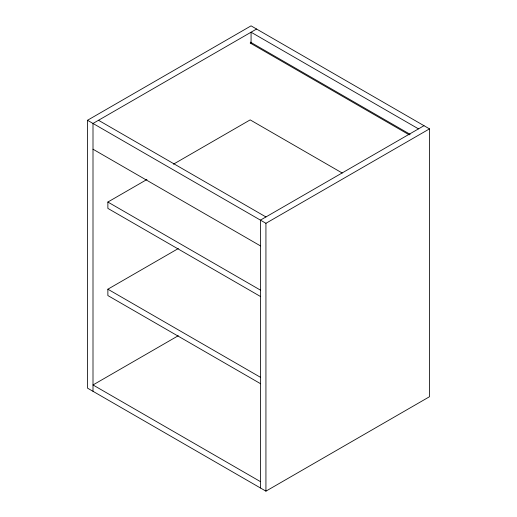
<?xml version="1.0" encoding="UTF-8"?>
<svg xmlns="http://www.w3.org/2000/svg" width="517" height="517" viewBox="0 0 517 517"><rect width="100%" height="100%" fill="white"/><g stroke="black" fill="none" stroke-linecap="round" stroke-linejoin="round"><path stroke-width="0.78" d="M87.502 120.28L251.068 25.85L429.498 128.869L429.498 396.72L265.932 491.15L87.502 388.131L87.502 120.28L265.932 223.299L429.498 128.869M256.568 29.03L93.002 123.46L93.002 391.311M260.652 296.596L107.872 208.39L107.872 202.037L146.938 179.489M173.441 164.186L250.176 119.886L342.26 173.046M260.652 383.763L107.872 295.556L107.872 289.203L178.326 248.528M423.998 125.689L260.432 220.126L260.432 487.97M178.281 335.72L93.002 384.958L260.432 481.618M418.492 128.869L251.068 32.203L251.068 43.473M250.377 42.11L410.117 134.33M250.183 43.027L409.225 134.847M98.508 120.28L265.932 216.946M93.002 149.213L260.432 245.879M107.872 202.037L260.652 290.244M107.872 289.203L260.652 377.41M265.932 223.299L265.932 491.15"/></g></svg>
